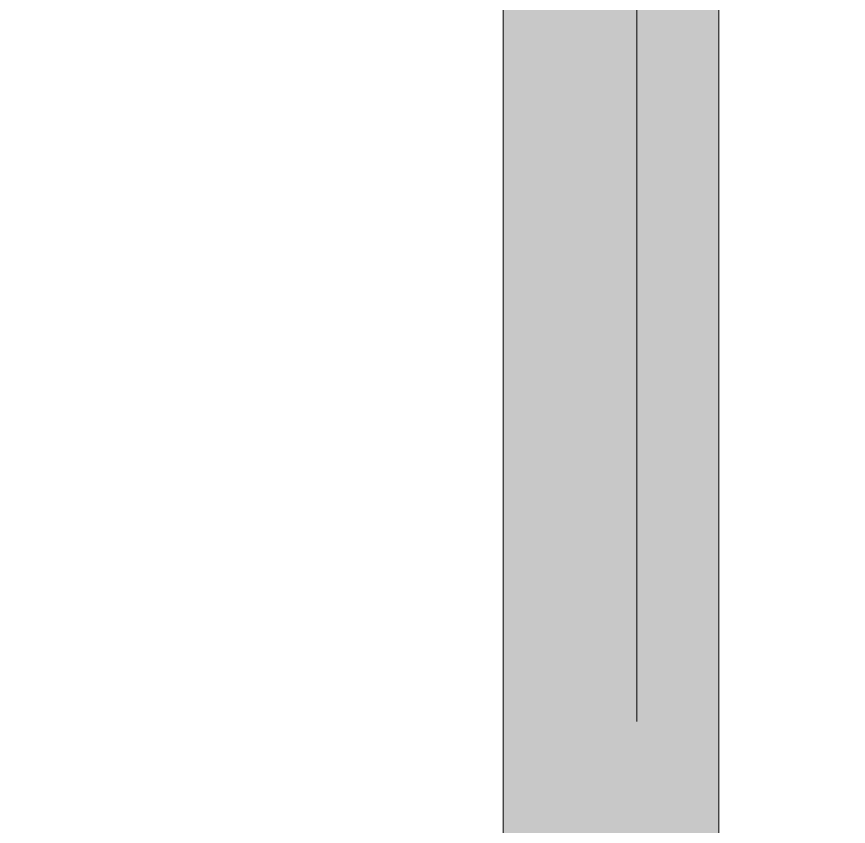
# Model space of a CAD drawing. Header units: millimetres. Extents: x -164500 to 426394, y -23753 to 102118.
# Drawn here: x 227994 to 229922, y 79613 to 81489 of the extents above; entities that cross this region are included whole.
import ezdxf

# ---------------------------------------------------------------- set-up
doc = ezdxf.new("R2010")
doc.units = ezdxf.units.MM
doc.linetypes.add('Осевая', pattern=[6350, 1270, -952.5, 3175, -952.5])
doc.layers.add('A-FLOR', color=7, linetype='Continuous', lineweight=9)
doc.layers.add('Оси-2', color=7, linetype='Осевая', lineweight=9)
doc.layers.add('A-FLOR-1', color=7, linetype='Continuous', lineweight=9, true_color=0xeef6ff, transparency=0.5)

# ---------------------------------------------------------------- blocks, each defined once
blk = doc.blocks.new('2floor')
at = {"layer": 'A-FLOR-1'}
h = blk.add_hatch(color=256, dxfattribs=at)
h.paths.add_polyline_path([(210176.8, 475), (210182.1, 475), (210182.1, 7050), (209682.1, 7050), (209682.1, 475)])
h.paths.add_polyline_path([(205183.8, 475), (205312.1, 475), (205311.1, 7050), (205182.1, 7049.5), (205182.1, 475)])
h.paths.add_polyline_path([(205552.1, 475), (205682.1, 475), (205680.7, 7380), (205552.1, 7379), (205552.1, 594.2)])
h.paths.add_polyline_path([(201176.8, 475), (201182.1, 475), (201182.1, 7050), (200682.1, 7049.5), (200682.1, 475), (200921.1, 475)])
h.paths.add_polyline_path([(191682.1, 475), (192182.1, 475), (192182.1, 7050), (191682.1, 7049.5), (191682.1, 594.2)])
h.paths.add_polyline_path([(161182.1, 500), (161162.1, 521), (161161.1, 7050), (160932.1, 7049.5), (160932.1, 520), (161162.1, 520), (161170.7, 511.4)])
h.paths.add_polyline_path([(161402.1, 500), (161403.1, 520), (161532.1, 520.5), (161532.1, 7280), (161402.1, 7280), (161402.1, 7279), (161402.1, 515.6)])
h.paths.add_polyline_path([(181887.1, 520), (182382.1, 520.5), (182381.5, 7186.8), (182311.7, 7144.5), (182239.5, 7114.6), (182161.8, 7096), (182071.2, 7090.6), (181995.4, 7097.7), (181922.1, 7115.7), (181838.1, 7152.9), (181782.1, 7185.8), (181783.9, 520), (181799.7, 520)])
h.paths.add_polyline_path([(174358.6, 520), (174932.1, 520.5), (174931.1, 7072), (174332.1, 7072), (174333.9, 520)])
h.paths.add_polyline_path([(178581.9, 520), (178581.9, 7080), (178232.1, 7079), (178232, 7072), (177981.9, 7070.9), (177983, 520), (178580.1, 520)])
h.paths.add_polyline_path([(170682.1, 520), (171282.1, 520.5), (171280.3, 7050), (170682.1, 7049.5), (170682.1, 520.5)])
h.paths.add_polyline_path([(165868.5, 520), (166032.1, 520.5), (166032.1, 7050), (165432.1, 7049.5), (165432.1, 520), (165507.1, 520)])
h.paths.add_polyline_path([(156432.1, 520), (157032.1, 520.5), (157032.1, 7050), (156812.1, 7050), (156813.1, 7280), (156812.1, 7280), (156811.1, 7280), (156432.1, 7279.5), (156432.1, 520.5)])
h.paths.add_polyline_path([(229622.1, 4145), (229622.1, 10872), (229122.1, 10872), (229122.1, 4145), (229615.2, 4145)])
h.paths.add_polyline_path([(182082.1, 7090.7), (182174.3, 7100), (182253.2, 7121.3), (182322, 7151.5), (182382.1, 7190), (182381.5, 7199.9), (182366.8, 7190), (182311.7, 7155.8), (182229.6, 7123), (182161.8, 7106.5), (182085.3, 7100), (181995.4, 7108.4), (181924.4, 7126), (181849.7, 7158.1), (181782.1, 7196.8), (181782.8, 7188), (181859.1, 7142.9), (181930.9, 7114.2), (182013.4, 7096.1), (182072.6, 7091.5)])
h.paths.add_polyline_path([(182066.8, 7175.3), (182138.7, 7178.8), (182209, 7194.4), (182275.7, 7221.6), (182337.5, 7260.4), (182382, 7300), (181783.2, 7300), (181803.7, 7278.9), (181861.9, 7236.5), (181926.4, 7204.6), (181995.4, 7183.9), (182037.9, 7178.8)])
h.paths.add_polyline_path([(181923, 7900), (182381.4, 7900.8), (182333.8, 7942.5), (182272.4, 7980), (182205.5, 8006.7), (182130, 8021.9), (182063.2, 8024.6), (181991.8, 8015.3), (181916, 7990.6), (181850.7, 7955.6), (181801, 7918.7), (181783.1, 7900), (181877.8, 7900)])
h.paths.add_polyline_path([(182382.1, 7999.2), (182380.8, 8012.4), (182307.2, 8056.3), (182235.4, 8085.3), (182155.5, 8103.5), (182068.5, 8108.2), (181991.8, 8100.4), (181923, 8083.6), (181850.5, 8053.5), (181782.1, 8011.4), (181783.9, 8000.8), (181787.7, 8004.1), (181854.5, 8045.2), (181928.6, 8075.7), (182005.1, 8093.9), (182081.1, 8100), (182161.9, 8093.4), (182239.8, 8074.1), (182318.4, 8039.7), (182382, 7999.2)])
h.paths.add_polyline_path([(181782.1, 8012.7), (181787.7, 8016.2), (181854.5, 8056.3), (181926.8, 8085.9), (182005.5, 8104.2), (182088.5, 8109.8), (182176, 8100.6), (182249.4, 8081.3), (182324.7, 8048), (182382.1, 8012.9), (182382.1, 13760), (181782.1, 13759.5), (181782.1, 8012.8)])
h.paths.add_polyline_path([(195407.8, 10900), (196012.8, 10900), (196012.3, 11125), (194132.8, 11125), (194132.8, 10900), (194416.5, 10900)])
h.paths.add_polyline_path([(193552.8, 10900), (194082.8, 10900), (194082.8, 11125), (193552.8, 11125), (193552.8, 10900.6)])
h.paths.add_polyline_path([(162200.1, 10900), (162462.4, 10901), (162461.9, 11400), (155552.1, 11400), (155552.6, 10900), (160826.7, 10900)])
h.paths.add_polyline_path([(155012.1, 10900), (155011.6, 11400), (153052.1, 11400), (153052.6, 10900), (155011.6, 10900)])
h.paths.add_polyline_path([(194416.5, 11700), (195382.8, 11700), (195382.8, 11750), (195372.8, 11750), (195372.8, 11780), (195407.8, 11780), (195407.8, 11889.6), (195417.8, 11890.9), (195417.8, 11908), (195457.8, 11908), (195457.8, 11920), (196912.1, 11919), (196912.1, 11920.5), (196911.6, 12300), (191552.1, 12300), (191551.2, 11920), (191554.1, 11920), (194007.8, 11920), (194007.8, 11908), (194047.8, 11908), (194047.8, 11780), (194092.8, 11780), (194092.8, 11750), (194082.8, 11750), (194082.8, 11700), (194132.8, 11700)])
h.paths.add_polyline_path([(197532.1, 11900), (197552.1, 11920), (197553.1, 11920), (202912.1, 11919), (202912.1, 11920.5), (202911.6, 12300), (197552.1, 12298.5), (197551.2, 11920), (197532.4, 11900.3)])
h.paths.add_polyline_path([(219551.2, 12220), (219582.1, 12220.5), (219582.1, 15150), (219082.1, 15149.5), (219083.6, 12220), (219400.1, 12220)])
h.paths.add_polyline_path([(215332.1, 12320), (215312.1, 12321), (215312.1, 15175), (215324.1, 15175), (215324.1, 15215), (215452.1, 15215), (215452.1, 15260), (215482.1, 15260), (215482.1, 15250), (215532.1, 15250), (215532.1, 16550), (215482.1, 16550), (215482.1, 16540), (215452.1, 16540), (215452.1, 16585), (215324.1, 16585), (215324.1, 16625), (215312.1, 16625), (215313.1, 16680), (215311.6, 16680), (214932.1, 16679.5), (214933.3, 12320), (215312.1, 12320)])
h.paths.add_polyline_path([(156834.3, 14600), (162462.4, 14600), (162462.4, 14980), (162482.1, 14980), (162482.1, 15040), (155552.1, 15040), (155552.6, 14600), (155628.3, 14600)])
h.paths.add_polyline_path([(219582.1, 15650), (219582.1, 18580), (219082.1, 18579.5), (219082.1, 15650)])
h.paths.add_polyline_path([(227352.1, 15670), (227852.1, 15670.5), (227851, 18580), (227352.1, 18579.5), (227352.1, 15670.5)])
h.paths.add_polyline_path([(222312.1, 15670), (222812.1, 15670.5), (222812.1, 18580), (222312.1, 18579.5), (222312.1, 15670.5)])
h.paths.add_polyline_path([(203482.1, 17272.2), (203482.1, 22752.2), (202982.1, 22752.2), (202982.1, 17272.2), (203393.9, 17272.2)])
h.paths.add_polyline_path([(197307.4, 17272.2), (197482.1, 17272.2), (197482.1, 22752.2), (196982.1, 22752.2), (196982.1, 17272.2)])
h.paths.add_polyline_path([(208982.1, 17272.2), (209482.1, 17272.2), (209482.1, 22752.2), (208982.1, 22752.2), (208982.1, 17452.8)])
h.paths.add_polyline_path([(215312.1, 17300), (215313.1, 22680), (215311.6, 22680), (214932.1, 22679.5), (214932.1, 17320), (215311.1, 17320)])
h.paths.add_polyline_path([(219473.1, 18829), (219473.1, 20621), (219082.1, 20621), (219082.1, 18829), (219469.1, 18829)])
h.paths.add_polyline_path([(229842.1, 23200), (229822.1, 23221), (229822.1, 23600), (229834.1, 23600), (229836.2, 23640), (229842.1, 23640), (229842.1, 23660), (229882.1, 23660), (229882.1, 23650), (229922.1, 23650), (229922.1, 24650), (229882.1, 24650), (229882.1, 24640), (229842.1, 24640), (229840.4, 24660), (229834.1, 24660), (229834.1, 24700), (229822.1, 24700), (229821.1, 26580), (229422.1, 26579.5), (229422.1, 23220), (229822.1, 23220), (229830.5, 23211.7)])
h.paths.add_polyline_path([(226022.1, 23220), (226022.1, 26530), (225522.1, 26529.5), (225522.9, 23220), (225590.1, 23220)])
h.paths.add_polyline_path([(219082.1, 23229), (219473.1, 23229), (219473.1, 26321), (219082.1, 26321), (219082.1, 23405.4)])
h.paths.add_polyline_path([(215332.1, 23300), (215312.1, 23320), (215312.1, 23321), (215312.1, 24050), (215324.1, 24050), (215324.1, 24090), (215332.1, 24090), (215332.1, 24100), (214932.1, 24100), (214932.1, 23320), (215312.1, 23319), (215327.8, 23304.1)])
h.paths.add_polyline_path([(222701.1, 23486), (222701.1, 25200), (222724.1, 25200), (222724.1, 25240), (222732.1, 25240), (222732.1, 25260), (222772.1, 25260), (222772.1, 25250), (222812.1, 25250), (222812.1, 26250), (222772.1, 26250), (222772.1, 26240), (222732.1, 26240), (222732.1, 26260), (222724.1, 26260), (222724.1, 26300), (222701.1, 26300), (222701.1, 26569), (222312.1, 26569), (222312.1, 23486)])
h.paths.add_polyline_path([(215332.1, 25900), (215332.1, 25910), (215324.1, 25910), (215324.1, 25950), (215312.1, 25950), (215313.1, 26480), (215311.6, 26480), (214932.1, 26479), (214932.1, 25900), (215324.1, 25900)])
h.paths.add_polyline_path([(215412.1, 24090), (215532.1, 24090), (215532.1, 25910), (215412.1, 25910), (215412.1, 25890), (215382.1, 25890), (215382.1, 25900), (215332.1, 25900), (215332.1, 25850), (214932.1, 25850), (214932.1, 24150), (215332.1, 24150), (215332.1, 24100), (215382.1, 24100), (215382.1, 24110), (215412.1, 24110), (215412.1, 24100)])
at = {"layer": 'A-FLOR'}
for p, q in [((229122.1, 4145), (229122.1, 10872.1)), ((229622.1, 10872), (229622.1, 4145))]:
    blk.add_line(p, q, dxfattribs=at)
at = {"layer": 'Оси-2'}
blk.add_line((229432.1, 3093.7), (229432.1, 22390.1), dxfattribs=at)

msp = doc.modelspace()

# ---------------------------------------------------------------- block references
msp.add_blockref('2floor', (0, 74539.358))

doc.saveas('drawing.dxf')
